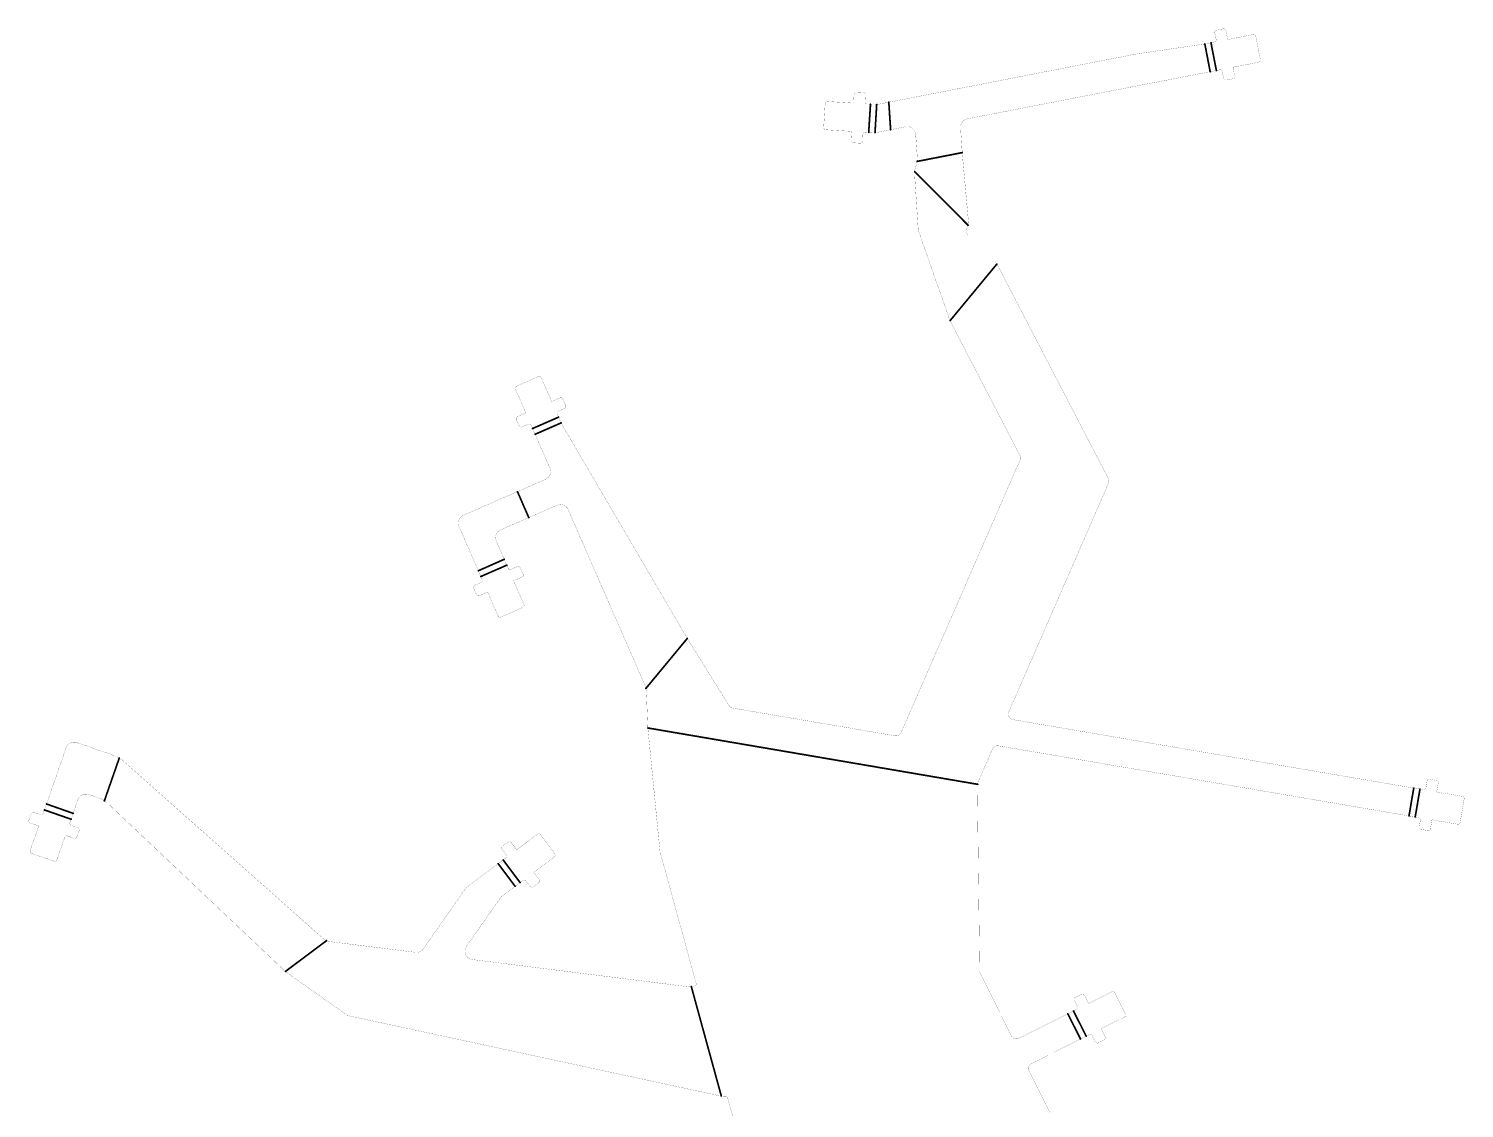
# Model space of a CAD drawing. Extents: x 325 to 617, y 86 to 372.
# Drawn here: x 325.1 to 452.1, y 276.6 to 372.1 of the extents above; entities that cross this region are included whole.
import ezdxf

# ---------------------------------------------------------------- set-up
doc = ezdxf.new("R2010")
doc.units = 0
doc.layers.add('BOTTOMOVERLAY', color=54, linetype='CONTINUOUS')
doc.layers.add('MECHANICAL1', color=6, linetype='CONTINUOUS')

msp = doc.modelspace()

# ---------------------------------------------------------------- linework, layer by layer
at = {"layer": 'BOTTOMOVERLAY', "const_width": 0.15}
for points in [[(429.68, 370.86), (430.16, 368.4)], [(429.14, 370.75), (429.61, 368.3)], [(399.4, 362.93), (399.56, 365.42)], [(399.96, 362.91), (400.11, 365.4)], [(401.18, 365.6), (401.34, 363.17)], [(403.68, 360.36), (407.68, 361.14)], [(403.48, 359.45), (408.2, 354.71)], [(406.61, 346.29), (410.73, 351.27)], [(369.67, 336.74), (371.96, 337.74)], [(369.89, 336.23), (372.19, 337.23)], [(368.33, 331.15), (369.33, 328.86)], [(364.87, 324.16), (367.16, 325.17)], [(365.09, 323.65), (367.38, 324.65)], [(379.68, 313.74), (383.35, 318.17)], [(379.87, 310.25), (409.04, 305.27)], [(331.78, 303.8), (333.1, 307.59)], [(447.2, 302.47), (447.62, 304.94)], [(447.75, 302.38), (448.17, 304.85)], [(326.66, 303.53), (329.02, 302.7)], [(326.48, 303), (328.84, 302.18)], [(367.06, 298.58), (368.56, 296.58)], [(366.62, 298.25), (368.12, 296.25)], [(347.8, 288.72), (351.45, 291.45)], [(383.71, 287.37), (386.36, 277.71)], [(417.02, 284.97), (418.14, 282.74)], [(417.52, 285.22), (418.64, 282.99)]]:
    msp.add_lwpolyline(points, dxfattribs=at)
at = {"layer": 'BOTTOMOVERLAY', "const_width": 0.075}
for points in [[(429.65, 370.86, 1), (429.72, 370.86, 1)], [(429.1, 370.75, 1), (429.17, 370.75, 1)], [(429.57, 368.3, 1), (429.65, 368.3, 1)], [(430.12, 368.4, 1), (430.2, 368.4, 1)], [(399.52, 365.42, 1), (399.59, 365.42, 1)], [(400.08, 365.4, 1), (400.15, 365.4, 1)], [(401.14, 365.6, 1), (401.22, 365.6, 1)], [(401.3, 363.17, 1), (401.38, 363.17, 1)], [(399.37, 362.93, 1), (399.44, 362.93, 1)], [(399.92, 362.91, 1), (400, 362.91, 1)], [(407.64, 361.14, 1), (407.72, 361.14, 1)], [(403.44, 359.45, 1), (403.51, 359.45, 1)], [(403.64, 360.36, 1), (403.71, 360.36, 1)], [(408.16, 354.71, 1), (408.23, 354.71, 1)], [(410.69, 351.27, 1), (410.77, 351.27, 1)], [(406.57, 346.29, 1), (406.64, 346.29, 1)], [(369.63, 336.74, 1), (369.71, 336.74, 1)], [(371.92, 337.74, 1), (372, 337.74, 1)], [(372.15, 337.23, 1), (372.23, 337.23, 1)], [(369.86, 336.23, 1), (369.93, 336.23, 1)], [(368.29, 331.15, 1), (368.36, 331.15, 1)], [(369.29, 328.86, 1), (369.36, 328.86, 1)], [(367.12, 325.17, 1), (367.2, 325.17, 1)], [(364.83, 324.16, 1), (364.91, 324.16, 1)], [(367.34, 324.65, 1), (367.42, 324.65, 1)], [(365.05, 323.65, 1), (365.13, 323.65, 1)], [(383.31, 318.17, 1), (383.39, 318.17, 1)], [(379.64, 313.74, 1), (379.72, 313.74, 1)], [(379.83, 310.25, 1), (379.91, 310.25, 1)], [(333.06, 307.59, 1), (333.14, 307.59, 1)], [(409, 305.27, 1), (409.08, 305.27, 1)], [(447.59, 304.94, 1), (447.66, 304.94, 1)], [(448.14, 304.85, 1), (448.21, 304.85, 1)], [(326.63, 303.53, 1), (326.7, 303.53, 1)], [(331.74, 303.8, 1), (331.82, 303.8, 1)], [(326.44, 303, 1), (326.52, 303, 1)], [(328.99, 302.7, 1), (329.06, 302.7, 1)], [(447.17, 302.47, 1), (447.24, 302.47, 1)], [(447.72, 302.38, 1), (447.79, 302.38, 1)], [(328.8, 302.18, 1), (328.88, 302.18, 1)], [(367.03, 298.58, 1), (367.1, 298.58, 1)], [(366.58, 298.25, 1), (366.65, 298.25, 1)], [(368.08, 296.25, 1), (368.15, 296.25, 1)], [(368.53, 296.58, 1), (368.6, 296.58, 1)], [(351.41, 291.45, 1), (351.48, 291.45, 1)], [(347.77, 288.72, 1), (347.84, 288.72, 1)], [(383.67, 287.37, 1), (383.75, 287.37, 1)], [(416.98, 284.97, 1), (417.06, 284.97, 1)], [(417.48, 285.22, 1), (417.56, 285.22, 1)], [(418.1, 282.74, 1), (418.17, 282.74, 1)], [(418.6, 282.99, 1), (418.67, 282.99, 1)], [(386.32, 277.71, 1), (386.4, 277.71, 1)]]:
    msp.add_lwpolyline(points, format="xyb", close=True, dxfattribs=at)
at = {"layer": 'MECHANICAL1', "const_width": 0.0127}
for points in [[(429.25, 370.77), (429.98, 370.92)], [(430.02, 371.74), (430.14, 371.15)], [(430.18, 371.97), (430.77, 372.09)], [(431, 371.93), (431.16, 371.14)], [(431.16, 371.14), (433.41, 371.58)], [(433.65, 371.42), (434.05, 369.36)], [(401.29, 365.62), (423.18, 369.88)], [(423.18, 369.88), (429.02, 370.73)], [(429.02, 370.73), (429.25, 370.77)], [(408.14, 364.13), (430.45, 368.46)], [(430.69, 368.3), (430.8, 367.71)], [(431.63, 368.69), (433.89, 369.13)], [(431.63, 368.69), (431.78, 367.91)], [(431.04, 367.56), (431.63, 367.67)], [(398.06, 365.52), (398.11, 366.31)], [(398.32, 366.5), (398.92, 366.47)], [(399.07, 365.65), (399.11, 366.25)], [(395.42, 363.37), (395.55, 365.47)], [(395.76, 365.66), (398.06, 365.52)], [(399.26, 365.44), (399.99, 365.4)], [(399.99, 365.4), (400.23, 365.41)], [(400.23, 365.41), (401.07, 365.58)], [(401.07, 365.58), (401.29, 365.62)], [(401.45, 363.19), (402.67, 363.43)], [(407.53, 363.34), (407.66, 361.35)], [(395.61, 363.16), (397.91, 363.02)], [(397.86, 362.22), (397.91, 363.02)], [(398.05, 362.01), (398.65, 361.97)], [(398.86, 362.16), (398.89, 362.76)], [(399.11, 362.95), (399.84, 362.9)], [(399.84, 362.9), (400.08, 362.91)], [(400.08, 362.91), (401.23, 363.15)], [(401.23, 363.15), (401.45, 363.19)], [(403.56, 362.74), (403.71, 360.58)], [(407.66, 361.35), (407.69, 360.93)], [(407.69, 360.93), (408.24, 354.88)], [(403.46, 359.26), (403.49, 359.65)], [(403.49, 359.65), (403.64, 360.15)], [(403.64, 360.15), (403.71, 360.58)], [(403.46, 359.26), (403.78, 354.37)], [(408.15, 354.54), (408.24, 354.88)], [(403.8, 354.23), (406.53, 346.46)], [(408.19, 353.87), (410.63, 351.42)], [(410.63, 351.42), (410.83, 351.13)], [(410.83, 351.13), (420.6, 332.32)], [(406.53, 346.46), (406.68, 346.11)], [(406.68, 346.11), (412.77, 334.38)], [(368.25, 340.48), (370.17, 341.33)], [(370.44, 341.22), (371.36, 339.12)], [(368.15, 340.22), (369.07, 338.11)], [(371.36, 339.12), (372.09, 339.44)], [(372.35, 339.33), (372.59, 338.78)], [(368.33, 337.79), (369.07, 338.11)], [(371.84, 338.02), (372.14, 337.34)], [(371.94, 338.28), (372.49, 338.52)], [(368.23, 337.53), (368.47, 336.98)], [(368.74, 336.88), (369.29, 337.12)], [(369.55, 337.01), (371.2, 333.23)], [(372.14, 337.34), (372.24, 337.13)], [(372.24, 337.13), (383.26, 318.33)], [(402.27, 309.85), (412.79, 333.95)], [(363.54, 329.06), (370.82, 332.25)], [(411.8, 311.68), (420.61, 331.89)], [(366.84, 327.77), (371.82, 329.95)], [(372.81, 329.57), (379.64, 313.95)], [(363.16, 328.07), (365.21, 323.38)], [(366.45, 326.79), (367.5, 324.38)], [(367.77, 324.28), (368.32, 324.52)], [(368.58, 324.41), (368.82, 323.87)], [(364.46, 322.61), (364.7, 322.06)], [(364.56, 322.87), (365.11, 323.11)], [(367.98, 323.28), (368.72, 323.6)], [(367.98, 323.28), (368.9, 321.17)], [(364.96, 321.96), (365.69, 322.28)], [(365.69, 322.28), (366.61, 320.17)], [(366.88, 320.07), (368.8, 320.91)], [(383.26, 318.33), (383.44, 318.02)], [(383.44, 318.02), (387.05, 312.23)], [(379.64, 313.95), (379.72, 313.52)], [(379.72, 313.52), (379.76, 312.78)], [(379.76, 312.78), (379.86, 310.42)], [(387.39, 312.01), (401.73, 309.56)], [(379.86, 310.42), (379.88, 310.08)], [(379.88, 310.08), (380.94, 299.31)], [(412.17, 310.99), (448.47, 304.79)], [(329.36, 308.96), (332.85, 307.74)], [(410.9, 308.67), (448.05, 302.33)], [(326.38, 302.72), (328.4, 308.5)], [(332.85, 307.74), (333.35, 307.43)], [(333.35, 307.43), (351.26, 291.52)], [(409.07, 305.44), (410.35, 308.38)], [(409.01, 305.11), (409.07, 305.44)], [(409.01, 305.11), (409.22, 288.75)], [(448.7, 304.96), (448.8, 305.55)], [(449.03, 305.71), (449.62, 305.61)], [(449.65, 304.59), (449.79, 305.38)], [(328.74, 301.89), (329.44, 303.9)], [(330.4, 304.36), (331.53, 303.97)], [(331.53, 303.97), (332.03, 303.64)], [(332.03, 303.64), (347.67, 288.83)], [(449.65, 304.59), (451.92, 304.21)], [(451.73, 301.91), (452.08, 303.98)], [(325.11, 302.11), (325.3, 302.67)], [(325.56, 302.8), (326.13, 302.6)], [(325.23, 301.85), (325.98, 301.59)], [(325.22, 299.42), (325.98, 301.59)], [(328.86, 301.64), (329.43, 301.44)], [(329.35, 300.62), (329.55, 301.19)], [(448.11, 301.51), (448.21, 302.1)], [(448.27, 301.28), (448.87, 301.18)], [(449.1, 301.34), (449.23, 302.13)], [(449.23, 302.13), (451.5, 301.74)], [(327.58, 298.59), (328.34, 300.76)], [(328.34, 300.76), (329.1, 300.5)], [(367.02, 299.8), (367.5, 300.16)], [(367.78, 300.12), (368.26, 299.48)], [(368.26, 299.48), (370.1, 300.86)], [(370.38, 300.82), (371.64, 299.14)], [(325.35, 299.16), (327.33, 298.47)], [(363.83, 296.16), (367.3, 298.76)], [(366.98, 299.52), (367.34, 299.04)], [(369.76, 297.48), (371.6, 298.86)], [(380.94, 299.31), (384.14, 287.65)], [(369.76, 297.48), (370.24, 296.84)], [(360, 290.72), (363.78, 296.11)], [(366.93, 295.36), (368.8, 296.76)], [(369.08, 296.72), (369.44, 296.24)], [(369.72, 296.2), (370.2, 296.56)], [(363.82, 290.95), (366.89, 295.32)], [(351.26, 291.52), (351.64, 291.37)], [(351.64, 291.37), (359.29, 290.41)], [(364.34, 289.77), (383.49, 287.36)], [(347.67, 288.83), (347.94, 288.61)], [(347.94, 288.61), (353.3, 284.82)], [(409.28, 288.53), (412.02, 283.03)], [(383.49, 287.36), (383.92, 287.38)], [(383.92, 287.38), (384, 287.41)], [(417.61, 286.16), (417.87, 285.62)], [(417.7, 286.43), (418.23, 286.7)], [(418.5, 286.61), (418.86, 285.89)], [(418.86, 285.89), (420.92, 286.92)], [(421.18, 286.83), (422.12, 284.95)], [(353.3, 284.82), (386.13, 277.74)], [(412.7, 282.81), (417.78, 285.35)], [(419.98, 283.66), (422.03, 284.68)], [(419.98, 283.66), (420.33, 282.94)], [(413.81, 280.57), (418.9, 283.12)], [(419.17, 283.03), (419.44, 282.49)], [(419.71, 282.4), (420.24, 282.67)], [(413.59, 279.9), (415.44, 276.2)], [(386.13, 277.74), (386.58, 277.69)], [(386.58, 277.69), (386.72, 277.69)], [(386.92, 277.54), (390.56, 264.27)]]:
    msp.add_lwpolyline(points, dxfattribs=at)
for points in [[(430.14, 371.15, -0.414214), (429.98, 370.92)], [(430.02, 371.74, -0.414214), (430.18, 371.97)], [(430.77, 372.09, -0.414214), (431, 371.93)], [(433.41, 371.58, -0.414214), (433.65, 371.42)], [(430.45, 368.46, -0.414214), (430.69, 368.3)], [(434.05, 369.36, -0.414214), (433.89, 369.13)], [(431.04, 367.56, -0.414214), (430.8, 367.71)], [(431.78, 367.91, -0.414214), (431.63, 367.67)], [(398.11, 366.31, -0.414214), (398.32, 366.5)], [(398.92, 366.47, -0.414214), (399.11, 366.25)], [(395.55, 365.47, -0.414214), (395.76, 365.66)], [(399.26, 365.44, -0.414214), (399.07, 365.65)], [(395.61, 363.16, -0.414214), (395.42, 363.37)], [(402.67, 363.43, -0.451763), (403.56, 362.74)], [(407.53, 363.34, -0.377635), (408.14, 364.13)], [(398.05, 362.01, -0.414214), (397.86, 362.22)], [(398.86, 362.16, -0.414214), (398.65, 361.97)], [(398.89, 362.76, -0.414214), (399.11, 362.95)], [(403.8, 354.23, -0.068302), (403.78, 354.37)], [(408.19, 353.87, -0.383566), (408.15, 354.54)], [(368.15, 340.22, -0.414214), (368.25, 340.48)], [(370.17, 341.33, -0.414214), (370.44, 341.22)], [(372.09, 339.44, -0.414214), (372.35, 339.33)], [(371.84, 338.02, -0.414214), (371.94, 338.28)], [(372.59, 338.78, -0.414214), (372.49, 338.52)], [(368.23, 337.53, -0.414214), (368.33, 337.79)], [(368.74, 336.88, -0.414214), (368.47, 336.98)], [(369.29, 337.12, -0.414214), (369.55, 337.01)], [(412.77, 334.38, -0.226343), (412.79, 333.95)], [(371.2, 333.23, -0.414214), (370.82, 332.25)], [(420.6, 332.32, -0.226343), (420.61, 331.89)], [(363.16, 328.07, -0.414214), (363.54, 329.06)], [(371.82, 329.95, -0.414214), (372.81, 329.57)], [(366.45, 326.79, -0.414214), (366.84, 327.77)], [(367.77, 324.28, -0.414214), (367.5, 324.38)], [(368.32, 324.52, -0.414214), (368.58, 324.41)], [(368.82, 323.87, -0.414214), (368.72, 323.6)], [(364.46, 322.61, -0.414214), (364.56, 322.87)], [(365.21, 323.38, -0.414214), (365.11, 323.11)], [(364.96, 321.96, -0.414214), (364.7, 322.06)], [(366.88, 320.07, -0.414214), (366.61, 320.17)], [(368.9, 321.17, -0.414214), (368.8, 320.91)], [(387.39, 312.01, -0.214103), (387.05, 312.23)], [(412.17, 310.99, -0.487173), (411.8, 311.68)], [(328.4, 308.5, -0.414214), (329.36, 308.96)], [(402.27, 309.85, -0.344834), (401.73, 309.56)], [(410.35, 308.38, -0.344834), (410.9, 308.67)], [(448.7, 304.96, -0.414214), (448.47, 304.79)], [(448.8, 305.55, -0.414214), (449.03, 305.71)], [(449.62, 305.61, -0.414214), (449.79, 305.38)], [(329.44, 303.9, -0.414214), (330.4, 304.36)], [(451.92, 304.21, -0.414214), (452.08, 303.98)], [(325.3, 302.67, -0.414214), (325.56, 302.8)], [(326.38, 302.72, -0.414214), (326.13, 302.6)], [(448.05, 302.33, -0.414214), (448.21, 302.1)], [(325.23, 301.85, -0.414214), (325.11, 302.11)], [(328.86, 301.64, -0.414214), (328.74, 301.89)], [(329.43, 301.44, -0.414214), (329.55, 301.19)], [(448.27, 301.28, -0.414214), (448.11, 301.51)], [(449.1, 301.34, -0.414214), (448.87, 301.18)], [(451.73, 301.91, -0.414214), (451.5, 301.74)], [(329.35, 300.62, -0.414214), (329.1, 300.5)], [(366.98, 299.52, -0.414214), (367.02, 299.8)], [(367.5, 300.16, -0.414214), (367.78, 300.12)], [(370.1, 300.86, -0.414214), (370.38, 300.82)], [(325.35, 299.16, -0.414214), (325.22, 299.42)], [(327.58, 298.59, -0.414214), (327.33, 298.47)], [(367.34, 299.04, -0.414214), (367.3, 298.76)], [(371.64, 299.14, -0.414214), (371.6, 298.86)], [(363.78, 296.11, -0.079061), (363.83, 296.16)], [(368.8, 296.76, -0.414214), (369.08, 296.72)], [(369.72, 296.2, -0.414214), (369.44, 296.24)], [(370.24, 296.84, -0.414214), (370.2, 296.56)], [(366.89, 295.32, -0.079061), (366.93, 295.36)], [(364.34, 289.77, -0.565113), (363.82, 290.95)], [(360, 290.72, -0.277863), (359.29, 290.41)], [(409.28, 288.53, -0.113065), (409.22, 288.75)], [(384.14, 287.65, -0.414214), (384, 287.41)], [(417.61, 286.16, -0.414214), (417.7, 286.43)], [(418.23, 286.7, -0.414214), (418.5, 286.61)], [(420.92, 286.92, -0.414214), (421.18, 286.83)], [(417.87, 285.62, -0.414214), (417.78, 285.35)], [(422.12, 284.95, -0.414214), (422.03, 284.68)], [(412.7, 282.81, -0.414214), (412.02, 283.03)], [(418.9, 283.12, -0.414214), (419.17, 283.03)], [(419.71, 282.4, -0.414214), (419.44, 282.49)], [(420.33, 282.94, -0.414214), (420.24, 282.67)], [(413.59, 279.9, -0.414214), (413.81, 280.57)], [(386.72, 277.69, -0.341522), (386.92, 277.54)]]:
    msp.add_lwpolyline(points, format="xyb", dxfattribs=at)
at = {"layer": 'MECHANICAL1', "const_width": 0.00635}
for points in [[(429.97, 370.92, 1), (429.98, 370.92, 1)], [(429.97, 370.92, 1), (429.98, 370.92, 1)], [(430.02, 371.74, 1), (430.02, 371.74, 1)], [(430.02, 371.74, 1), (430.02, 371.74, 1)], [(430.13, 371.15, 1), (430.14, 371.15, 1)], [(430.13, 371.15, 1), (430.14, 371.15, 1)], [(430.18, 371.97, 1), (430.18, 371.97, 1)], [(430.18, 371.97, 1), (430.18, 371.97, 1)], [(430.77, 372.09, 1), (430.77, 372.09, 1)], [(430.77, 372.09, 1), (430.77, 372.09, 1)], [(431, 371.93, 1), (431.01, 371.93, 1)], [(431, 371.93, 1), (431.01, 371.93, 1)], [(431.15, 371.14, 1), (431.16, 371.14, 1)], [(431.15, 371.14, 1), (431.16, 371.14, 1)], [(433.41, 371.58, 1), (433.42, 371.58, 1)], [(433.41, 371.58, 1), (433.42, 371.58, 1)], [(433.64, 371.42, 1), (433.65, 371.42, 1)], [(433.64, 371.42, 1), (433.65, 371.42, 1)], [(423.18, 369.88, 1), (423.18, 369.88, 1)], [(423.18, 369.88, 1), (423.18, 369.88, 1)], [(429.01, 370.73, 1), (429.02, 370.73, 1)], [(429.01, 370.73, 1), (429.02, 370.73, 1)], [(429.25, 370.77, 1), (429.26, 370.77, 1)], [(429.25, 370.77, 1), (429.26, 370.77, 1)], [(430.45, 368.46, 1), (430.46, 368.46, 1)], [(430.45, 368.46, 1), (430.46, 368.46, 1)], [(430.69, 368.3, 1), (430.69, 368.3, 1)], [(430.69, 368.3, 1), (430.69, 368.3, 1)], [(431.63, 368.69, 1), (431.64, 368.69, 1)], [(431.63, 368.69, 1), (431.64, 368.69, 1)], [(433.89, 369.13, 1), (433.89, 369.13, 1)], [(433.89, 369.13, 1), (433.89, 369.13, 1)], [(434.04, 369.36, 1), (434.05, 369.36, 1)], [(434.04, 369.36, 1), (434.05, 369.36, 1)], [(430.8, 367.71, 1), (430.81, 367.71, 1)], [(430.8, 367.71, 1), (430.81, 367.71, 1)], [(431.03, 367.56, 1), (431.04, 367.56, 1)], [(431.03, 367.56, 1), (431.04, 367.56, 1)], [(431.62, 367.67, 1), (431.63, 367.67, 1)], [(431.62, 367.67, 1), (431.63, 367.67, 1)], [(431.78, 367.91, 1), (431.79, 367.91, 1)], [(431.78, 367.91, 1), (431.79, 367.91, 1)], [(398.11, 366.31, 1), (398.11, 366.31, 1)], [(398.11, 366.31, 1), (398.11, 366.31, 1)], [(398.32, 366.5, 1), (398.32, 366.5, 1)], [(398.32, 366.5, 1), (398.32, 366.5, 1)], [(398.92, 366.47, 1), (398.92, 366.47, 1)], [(398.92, 366.47, 1), (398.92, 366.47, 1)], [(399.1, 366.25, 1), (399.11, 366.25, 1)], [(399.1, 366.25, 1), (399.11, 366.25, 1)], [(395.55, 365.47, 1), (395.56, 365.47, 1)], [(395.55, 365.47, 1), (395.56, 365.47, 1)], [(395.76, 365.66, 1), (395.77, 365.66, 1)], [(395.76, 365.66, 1), (395.77, 365.66, 1)], [(398.06, 365.52, 1), (398.06, 365.52, 1)], [(398.06, 365.52, 1), (398.06, 365.52, 1)], [(399.07, 365.65, 1), (399.07, 365.65, 1)], [(399.07, 365.65, 1), (399.07, 365.65, 1)], [(399.25, 365.44, 1), (399.26, 365.44, 1)], [(399.25, 365.44, 1), (399.26, 365.44, 1)], [(399.99, 365.4, 1), (400, 365.4, 1)], [(399.99, 365.4, 1), (400, 365.4, 1)], [(400.23, 365.41, 1), (400.24, 365.41, 1)], [(400.23, 365.41, 1), (400.24, 365.41, 1)], [(401.07, 365.58, 1), (401.08, 365.58, 1)], [(401.07, 365.58, 1), (401.08, 365.58, 1)], [(401.28, 365.62, 1), (401.29, 365.62, 1)], [(401.28, 365.62, 1), (401.29, 365.62, 1)], [(395.42, 363.37, 1), (395.43, 363.37, 1)], [(395.42, 363.37, 1), (395.43, 363.37, 1)], [(402.67, 363.43, 1), (402.68, 363.43, 1)], [(402.67, 363.43, 1), (402.68, 363.43, 1)], [(407.53, 363.34, 1), (407.54, 363.34, 1)], [(407.53, 363.34, 1), (407.54, 363.34, 1)], [(408.14, 364.13, 1), (408.14, 364.13, 1)], [(408.14, 364.13, 1), (408.14, 364.13, 1)], [(395.61, 363.16, 1), (395.62, 363.16, 1)], [(395.61, 363.16, 1), (395.62, 363.16, 1)], [(397.86, 362.22, 1), (397.86, 362.22, 1)], [(397.86, 362.22, 1), (397.86, 362.22, 1)], [(397.9, 363.02, 1), (397.91, 363.02, 1)], [(397.9, 363.02, 1), (397.91, 363.02, 1)], [(398.04, 362.01, 1), (398.05, 362.01, 1)], [(398.04, 362.01, 1), (398.05, 362.01, 1)], [(398.64, 361.97, 1), (398.65, 361.97, 1)], [(398.64, 361.97, 1), (398.65, 361.97, 1)], [(398.85, 362.16, 1), (398.86, 362.16, 1)], [(398.85, 362.16, 1), (398.86, 362.16, 1)], [(398.89, 362.76, 1), (398.9, 362.76, 1)], [(398.89, 362.76, 1), (398.9, 362.76, 1)], [(399.1, 362.95, 1), (399.11, 362.95, 1)], [(399.1, 362.95, 1), (399.11, 362.95, 1)], [(399.84, 362.9, 1), (399.85, 362.9, 1)], [(399.84, 362.9, 1), (399.85, 362.9, 1)], [(400.08, 362.91, 1), (400.09, 362.91, 1)], [(400.08, 362.91, 1), (400.09, 362.91, 1)], [(401.23, 363.15, 1), (401.24, 363.15, 1)], [(401.23, 363.15, 1), (401.24, 363.15, 1)], [(401.44, 363.19, 1), (401.45, 363.19, 1)], [(401.44, 363.19, 1), (401.45, 363.19, 1)], [(403.56, 362.74, 1), (403.57, 362.74, 1)], [(403.56, 362.74, 1), (403.57, 362.74, 1)], [(407.66, 361.35, 1), (407.67, 361.35, 1)], [(407.66, 361.35, 1), (407.67, 361.35, 1)], [(407.69, 360.93, 1), (407.7, 360.93, 1)], [(407.69, 360.93, 1), (407.7, 360.93, 1)], [(403.49, 359.65, 1), (403.49, 359.65, 1)], [(403.49, 359.65, 1), (403.49, 359.65, 1)], [(403.64, 360.15, 1), (403.65, 360.15, 1)], [(403.64, 360.15, 1), (403.65, 360.15, 1)], [(403.7, 360.58, 1), (403.71, 360.58, 1)], [(403.7, 360.58, 1), (403.71, 360.58, 1)], [(403.46, 359.26, 1), (403.46, 359.26, 1)], [(403.46, 359.26, 1), (403.46, 359.26, 1)], [(403.77, 354.37, 1), (403.78, 354.37, 1)], [(403.77, 354.37, 1), (403.78, 354.37, 1)], [(408.15, 354.54, 1), (408.16, 354.54, 1)], [(408.15, 354.54, 1), (408.16, 354.54, 1)], [(408.23, 354.88, 1), (408.24, 354.88, 1)], [(408.23, 354.88, 1), (408.24, 354.88, 1)], [(403.8, 354.23, 1), (403.81, 354.23, 1)], [(403.8, 354.23, 1), (403.81, 354.23, 1)], [(408.19, 353.87, 1), (408.19, 353.87, 1)], [(408.19, 353.87, 1), (408.19, 353.87, 1)], [(410.63, 351.42, 1), (410.63, 351.42, 1)], [(410.63, 351.42, 1), (410.63, 351.42, 1)], [(410.83, 351.13, 1), (410.84, 351.13, 1)], [(410.83, 351.13, 1), (410.84, 351.13, 1)], [(406.53, 346.46, 1), (406.53, 346.46, 1)], [(406.53, 346.46, 1), (406.53, 346.46, 1)], [(406.68, 346.11, 1), (406.68, 346.11, 1)], [(406.68, 346.11, 1), (406.68, 346.11, 1)], [(368.25, 340.48, 1), (368.25, 340.48, 1)], [(368.25, 340.48, 1), (368.25, 340.48, 1)], [(370.17, 341.33, 1), (370.18, 341.33, 1)], [(370.17, 341.33, 1), (370.18, 341.33, 1)], [(370.43, 341.22, 1), (370.44, 341.22, 1)], [(370.43, 341.22, 1), (370.44, 341.22, 1)], [(368.14, 340.22, 1), (368.15, 340.22, 1)], [(368.14, 340.22, 1), (368.15, 340.22, 1)], [(371.35, 339.12, 1), (371.36, 339.12, 1)], [(371.35, 339.12, 1), (371.36, 339.12, 1)], [(372.09, 339.44, 1), (372.09, 339.44, 1)], [(372.09, 339.44, 1), (372.09, 339.44, 1)], [(372.35, 339.33, 1), (372.36, 339.33, 1)], [(372.35, 339.33, 1), (372.36, 339.33, 1)], [(369.06, 338.11, 1), (369.07, 338.11, 1)], [(369.06, 338.11, 1), (369.07, 338.11, 1)], [(371.84, 338.02, 1), (371.84, 338.02, 1)], [(371.84, 338.02, 1), (371.84, 338.02, 1)], [(371.94, 338.28, 1), (371.95, 338.28, 1)], [(371.94, 338.28, 1), (371.95, 338.28, 1)], [(372.49, 338.52, 1), (372.49, 338.52, 1)], [(372.49, 338.52, 1), (372.49, 338.52, 1)], [(372.59, 338.78, 1), (372.6, 338.78, 1)], [(372.59, 338.78, 1), (372.6, 338.78, 1)], [(368.23, 337.53, 1), (368.23, 337.53, 1)], [(368.23, 337.53, 1), (368.23, 337.53, 1)], [(368.33, 337.79, 1), (368.34, 337.79, 1)], [(368.33, 337.79, 1), (368.34, 337.79, 1)], [(368.47, 336.98, 1), (368.48, 336.98, 1)], [(368.47, 336.98, 1), (368.48, 336.98, 1)], [(368.73, 336.88, 1), (368.74, 336.88, 1)], [(368.73, 336.88, 1), (368.74, 336.88, 1)], [(369.28, 337.12, 1), (369.29, 337.12, 1)], [(369.28, 337.12, 1), (369.29, 337.12, 1)], [(369.55, 337.01, 1), (369.55, 337.01, 1)], [(369.55, 337.01, 1), (369.55, 337.01, 1)], [(372.13, 337.34, 1), (372.14, 337.34, 1)], [(372.13, 337.34, 1), (372.14, 337.34, 1)], [(372.24, 337.13, 1), (372.24, 337.13, 1)], [(372.24, 337.13, 1), (372.24, 337.13, 1)], [(412.77, 334.38, 1), (412.77, 334.38, 1)], [(412.77, 334.38, 1), (412.77, 334.38, 1)], [(371.2, 333.23, 1), (371.21, 333.23, 1)], [(371.2, 333.23, 1), (371.21, 333.23, 1)], [(412.78, 333.95, 1), (412.79, 333.95, 1)], [(412.78, 333.95, 1), (412.79, 333.95, 1)], [(370.81, 332.25, 1), (370.82, 332.25, 1)], [(370.81, 332.25, 1), (370.82, 332.25, 1)], [(420.6, 332.32, 1), (420.6, 332.32, 1)], [(420.6, 332.32, 1), (420.6, 332.32, 1)], [(420.61, 331.89, 1), (420.62, 331.89, 1)], [(420.61, 331.89, 1), (420.62, 331.89, 1)], [(363.54, 329.06, 1), (363.55, 329.06, 1)], [(363.54, 329.06, 1), (363.55, 329.06, 1)], [(371.82, 329.95, 1), (371.82, 329.95, 1)], [(371.82, 329.95, 1), (371.82, 329.95, 1)], [(372.8, 329.57, 1), (372.81, 329.57, 1)], [(372.8, 329.57, 1), (372.81, 329.57, 1)], [(363.15, 328.07, 1), (363.16, 328.07, 1)], [(363.15, 328.07, 1), (363.16, 328.07, 1)], [(366.83, 327.77, 1), (366.84, 327.77, 1)], [(366.83, 327.77, 1), (366.84, 327.77, 1)], [(366.45, 326.79, 1), (366.45, 326.79, 1)], [(366.45, 326.79, 1), (366.45, 326.79, 1)], [(367.5, 324.38, 1), (367.51, 324.38, 1)], [(367.5, 324.38, 1), (367.51, 324.38, 1)], [(367.76, 324.28, 1), (367.77, 324.28, 1)], [(367.76, 324.28, 1), (367.77, 324.28, 1)], [(368.31, 324.52, 1), (368.32, 324.52, 1)], [(368.31, 324.52, 1), (368.32, 324.52, 1)], [(368.58, 324.41, 1), (368.58, 324.41, 1)], [(368.58, 324.41, 1), (368.58, 324.41, 1)], [(368.82, 323.87, 1), (368.82, 323.87, 1)], [(368.82, 323.87, 1), (368.82, 323.87, 1)], [(364.45, 322.61, 1), (364.46, 322.61, 1)], [(364.45, 322.61, 1), (364.46, 322.61, 1)], [(364.56, 322.87, 1), (364.56, 322.87, 1)], [(364.56, 322.87, 1), (364.56, 322.87, 1)], [(365.11, 323.11, 1), (365.11, 323.11, 1)], [(365.11, 323.11, 1), (365.11, 323.11, 1)], [(365.21, 323.38, 1), (365.21, 323.38, 1)], [(365.21, 323.38, 1), (365.21, 323.38, 1)], [(367.98, 323.28, 1), (367.99, 323.28, 1)], [(367.98, 323.28, 1), (367.99, 323.28, 1)], [(368.71, 323.6, 1), (368.72, 323.6, 1)], [(368.71, 323.6, 1), (368.72, 323.6, 1)], [(364.69, 322.06, 1), (364.7, 322.06, 1)], [(364.69, 322.06, 1), (364.7, 322.06, 1)], [(364.96, 321.96, 1), (364.96, 321.96, 1)], [(364.96, 321.96, 1), (364.96, 321.96, 1)], [(365.69, 322.28, 1), (365.7, 322.28, 1)], [(365.69, 322.28, 1), (365.7, 322.28, 1)], [(366.61, 320.17, 1), (366.62, 320.17, 1)], [(366.61, 320.17, 1), (366.62, 320.17, 1)], [(366.87, 320.07, 1), (366.88, 320.07, 1)], [(366.87, 320.07, 1), (366.88, 320.07, 1)], [(368.8, 320.91, 1), (368.8, 320.91, 1)], [(368.8, 320.91, 1), (368.8, 320.91, 1)], [(368.9, 321.17, 1), (368.91, 321.17, 1)], [(368.9, 321.17, 1), (368.91, 321.17, 1)], [(383.25, 318.33, 1), (383.26, 318.33, 1)], [(383.25, 318.33, 1), (383.26, 318.33, 1)], [(383.44, 318.02, 1), (383.44, 318.02, 1)], [(383.44, 318.02, 1), (383.44, 318.02, 1)], [(379.64, 313.95, 1), (379.64, 313.95, 1)], [(379.64, 313.95, 1), (379.64, 313.95, 1)], [(379.72, 313.52, 1), (379.73, 313.52, 1)], [(379.72, 313.52, 1), (379.73, 313.52, 1)], [(379.75, 312.78, 1), (379.76, 312.78, 1)], [(379.75, 312.78, 1), (379.76, 312.78, 1)], [(387.05, 312.23, 1), (387.05, 312.23, 1)], [(387.05, 312.23, 1), (387.05, 312.23, 1)], [(387.39, 312.01, 1), (387.39, 312.01, 1)], [(387.39, 312.01, 1), (387.39, 312.01, 1)], [(411.79, 311.68, 1), (411.8, 311.68, 1)], [(411.79, 311.68, 1), (411.8, 311.68, 1)], [(379.85, 310.42, 1), (379.86, 310.42, 1)], [(379.85, 310.42, 1), (379.86, 310.42, 1)], [(379.88, 310.08, 1), (379.89, 310.08, 1)], [(379.88, 310.08, 1), (379.89, 310.08, 1)], [(412.17, 310.99, 1), (412.17, 310.99, 1)], [(412.17, 310.99, 1), (412.17, 310.99, 1)], [(329.36, 308.96, 1), (329.36, 308.96, 1)], [(329.36, 308.96, 1), (329.36, 308.96, 1)], [(401.73, 309.56, 1), (401.73, 309.56, 1)], [(401.73, 309.56, 1), (401.73, 309.56, 1)], [(402.27, 309.85, 1), (402.27, 309.85, 1)], [(402.27, 309.85, 1), (402.27, 309.85, 1)], [(410.89, 308.67, 1), (410.9, 308.67, 1)], [(410.89, 308.67, 1), (410.9, 308.67, 1)], [(328.4, 308.5, 1), (328.41, 308.5, 1)], [(328.4, 308.5, 1), (328.41, 308.5, 1)], [(332.85, 307.74, 1), (332.86, 307.74, 1)], [(332.85, 307.74, 1), (332.86, 307.74, 1)], [(333.35, 307.43, 1), (333.36, 307.43, 1)], [(333.35, 307.43, 1), (333.36, 307.43, 1)], [(410.35, 308.38, 1), (410.36, 308.38, 1)], [(410.35, 308.38, 1), (410.36, 308.38, 1)], [(409, 305.11, 1), (409.01, 305.11, 1)], [(409, 305.11, 1), (409.01, 305.11, 1)], [(409.07, 305.44, 1), (409.08, 305.44, 1)], [(409.07, 305.44, 1), (409.08, 305.44, 1)], [(448.7, 304.96, 1), (448.7, 304.96, 1)], [(448.7, 304.96, 1), (448.7, 304.96, 1)], [(448.8, 305.55, 1), (448.8, 305.55, 1)], [(448.8, 305.55, 1), (448.8, 305.55, 1)], [(449.03, 305.71, 1), (449.03, 305.71, 1)], [(449.03, 305.71, 1), (449.03, 305.71, 1)], [(449.62, 305.61, 1), (449.63, 305.61, 1)], [(449.62, 305.61, 1), (449.63, 305.61, 1)], [(449.78, 305.38, 1), (449.79, 305.38, 1)], [(449.78, 305.38, 1), (449.79, 305.38, 1)], [(329.44, 303.9, 1), (329.45, 303.9, 1)], [(329.44, 303.9, 1), (329.45, 303.9, 1)], [(330.39, 304.36, 1), (330.4, 304.36, 1)], [(330.39, 304.36, 1), (330.4, 304.36, 1)], [(331.53, 303.97, 1), (331.53, 303.97, 1)], [(331.53, 303.97, 1), (331.53, 303.97, 1)], [(332.03, 303.64, 1), (332.03, 303.64, 1)], [(332.03, 303.64, 1), (332.03, 303.64, 1)], [(448.47, 304.79, 1), (448.47, 304.79, 1)], [(448.47, 304.79, 1), (448.47, 304.79, 1)], [(449.65, 304.59, 1), (449.66, 304.59, 1)], [(449.65, 304.59, 1), (449.66, 304.59, 1)], [(451.92, 304.21, 1), (451.92, 304.21, 1)], [(451.92, 304.21, 1), (451.92, 304.21, 1)], [(452.08, 303.98, 1), (452.09, 303.98, 1)], [(452.08, 303.98, 1), (452.09, 303.98, 1)], [(325.3, 302.67, 1), (325.31, 302.67, 1)], [(325.3, 302.67, 1), (325.31, 302.67, 1)], [(325.56, 302.8, 1), (325.56, 302.8, 1)], [(325.56, 302.8, 1), (325.56, 302.8, 1)], [(326.12, 302.6, 1), (326.13, 302.6, 1)], [(326.12, 302.6, 1), (326.13, 302.6, 1)], [(326.38, 302.72, 1), (326.38, 302.72, 1)], [(326.38, 302.72, 1), (326.38, 302.72, 1)], [(448.05, 302.33, 1), (448.05, 302.33, 1)], [(448.05, 302.33, 1), (448.05, 302.33, 1)], [(325.1, 302.11, 1), (325.11, 302.11, 1)], [(325.1, 302.11, 1), (325.11, 302.11, 1)], [(325.23, 301.85, 1), (325.23, 301.85, 1)], [(325.23, 301.85, 1), (325.23, 301.85, 1)], [(325.98, 301.59, 1), (325.99, 301.59, 1)], [(325.98, 301.59, 1), (325.99, 301.59, 1)], [(328.74, 301.89, 1), (328.74, 301.89, 1)], [(328.74, 301.89, 1), (328.74, 301.89, 1)], [(328.86, 301.64, 1), (328.87, 301.64, 1)], [(328.86, 301.64, 1), (328.87, 301.64, 1)], [(329.43, 301.44, 1), (329.43, 301.44, 1)], [(329.43, 301.44, 1), (329.43, 301.44, 1)], [(329.55, 301.19, 1), (329.56, 301.19, 1)], [(329.55, 301.19, 1), (329.56, 301.19, 1)], [(448.11, 301.51, 1), (448.11, 301.51, 1)], [(448.11, 301.51, 1), (448.11, 301.51, 1)], [(448.21, 302.1, 1), (448.22, 302.1, 1)], [(448.21, 302.1, 1), (448.22, 302.1, 1)], [(448.27, 301.28, 1), (448.28, 301.28, 1)], [(448.27, 301.28, 1), (448.28, 301.28, 1)], [(448.86, 301.18, 1), (448.87, 301.18, 1)], [(448.86, 301.18, 1), (448.87, 301.18, 1)], [(449.09, 301.34, 1), (449.1, 301.34, 1)], [(449.09, 301.34, 1), (449.1, 301.34, 1)], [(449.23, 302.13, 1), (449.23, 302.13, 1)], [(449.23, 302.13, 1), (449.23, 302.13, 1)], [(451.5, 301.74, 1), (451.5, 301.74, 1)], [(451.5, 301.74, 1), (451.5, 301.74, 1)], [(451.73, 301.91, 1), (451.73, 301.91, 1)], [(451.73, 301.91, 1), (451.73, 301.91, 1)], [(328.34, 300.76, 1), (328.35, 300.76, 1)], [(328.34, 300.76, 1), (328.35, 300.76, 1)], [(329.1, 300.5, 1), (329.1, 300.5, 1)], [(329.1, 300.5, 1), (329.1, 300.5, 1)], [(329.35, 300.62, 1), (329.36, 300.62, 1)], [(329.35, 300.62, 1), (329.36, 300.62, 1)], [(367.02, 299.8, 1), (367.03, 299.8, 1)], [(367.02, 299.8, 1), (367.03, 299.8, 1)], [(367.5, 300.16, 1), (367.51, 300.16, 1)], [(367.5, 300.16, 1), (367.51, 300.16, 1)], [(367.78, 300.12, 1), (367.79, 300.12, 1)], [(367.78, 300.12, 1), (367.79, 300.12, 1)], [(370.1, 300.86, 1), (370.11, 300.86, 1)], [(370.1, 300.86, 1), (370.11, 300.86, 1)], [(370.38, 300.82, 1), (370.39, 300.82, 1)], [(370.38, 300.82, 1), (370.39, 300.82, 1)], [(325.22, 299.42, 1), (325.23, 299.42, 1)], [(325.22, 299.42, 1), (325.23, 299.42, 1)], [(325.34, 299.16, 1), (325.35, 299.16, 1)], [(325.34, 299.16, 1), (325.35, 299.16, 1)], [(327.33, 298.47, 1), (327.33, 298.47, 1)], [(327.33, 298.47, 1), (327.33, 298.47, 1)], [(327.58, 298.59, 1), (327.59, 298.59, 1)], [(327.58, 298.59, 1), (327.59, 298.59, 1)], [(366.98, 299.52, 1), (366.99, 299.52, 1)], [(366.98, 299.52, 1), (366.99, 299.52, 1)], [(367.3, 298.76, 1), (367.31, 298.76, 1)], [(367.3, 298.76, 1), (367.31, 298.76, 1)], [(367.34, 299.04, 1), (367.35, 299.04, 1)], [(367.34, 299.04, 1), (367.35, 299.04, 1)], [(368.26, 299.48, 1), (368.27, 299.48, 1)], [(368.26, 299.48, 1), (368.27, 299.48, 1)], [(371.6, 298.86, 1), (371.61, 298.86, 1)], [(371.6, 298.86, 1), (371.61, 298.86, 1)], [(371.64, 299.14, 1), (371.65, 299.14, 1)], [(371.64, 299.14, 1), (371.65, 299.14, 1)], [(380.94, 299.31, 1), (380.95, 299.31, 1)], [(380.94, 299.31, 1), (380.95, 299.31, 1)], [(369.76, 297.48, 1), (369.77, 297.48, 1)], [(369.76, 297.48, 1), (369.77, 297.48, 1)], [(363.78, 296.11, 1), (363.79, 296.11, 1)], [(363.78, 296.11, 1), (363.79, 296.11, 1)], [(363.82, 296.16, 1), (363.83, 296.16, 1)], [(363.82, 296.16, 1), (363.83, 296.16, 1)], [(368.8, 296.76, 1), (368.81, 296.76, 1)], [(368.8, 296.76, 1), (368.81, 296.76, 1)], [(369.08, 296.72, 1), (369.09, 296.72, 1)], [(369.08, 296.72, 1), (369.09, 296.72, 1)], [(369.44, 296.24, 1), (369.45, 296.24, 1)], [(369.44, 296.24, 1), (369.45, 296.24, 1)], [(369.72, 296.2, 1), (369.73, 296.2, 1)], [(369.72, 296.2, 1), (369.73, 296.2, 1)], [(370.2, 296.56, 1), (370.21, 296.56, 1)], [(370.2, 296.56, 1), (370.21, 296.56, 1)], [(370.24, 296.84, 1), (370.25, 296.84, 1)], [(370.24, 296.84, 1), (370.25, 296.84, 1)], [(366.89, 295.32, 1), (366.89, 295.32, 1)], [(366.89, 295.32, 1), (366.89, 295.32, 1)], [(366.93, 295.36, 1), (366.94, 295.36, 1)], [(366.93, 295.36, 1), (366.94, 295.36, 1)], [(351.26, 291.52, 1), (351.26, 291.52, 1)], [(351.26, 291.52, 1), (351.26, 291.52, 1)], [(351.63, 291.37, 1), (351.64, 291.37, 1)], [(351.63, 291.37, 1), (351.64, 291.37, 1)], [(363.82, 290.95, 1), (363.83, 290.95, 1)], [(363.82, 290.95, 1), (363.83, 290.95, 1)], [(359.29, 290.41, 1), (359.3, 290.41, 1)], [(359.29, 290.41, 1), (359.3, 290.41, 1)], [(360, 290.72, 1), (360, 290.72, 1)], [(360, 290.72, 1), (360, 290.72, 1)], [(364.34, 289.77, 1), (364.35, 289.77, 1)], [(364.34, 289.77, 1), (364.35, 289.77, 1)], [(347.66, 288.83, 1), (347.67, 288.83, 1)], [(347.66, 288.83, 1), (347.67, 288.83, 1)], [(347.94, 288.61, 1), (347.94, 288.61, 1)], [(347.94, 288.61, 1), (347.94, 288.61, 1)], [(409.22, 288.75, 1), (409.23, 288.75, 1)], [(409.22, 288.75, 1), (409.23, 288.75, 1)], [(409.27, 288.53, 1), (409.28, 288.53, 1)], [(409.27, 288.53, 1), (409.28, 288.53, 1)], [(383.49, 287.36, 1), (383.5, 287.36, 1)], [(383.49, 287.36, 1), (383.5, 287.36, 1)], [(383.92, 287.38, 1), (383.93, 287.38, 1)], [(383.92, 287.38, 1), (383.93, 287.38, 1)], [(384, 287.41, 1), (384.01, 287.41, 1)], [(384, 287.41, 1), (384.01, 287.41, 1)], [(384.14, 287.65, 1), (384.15, 287.65, 1)], [(384.14, 287.65, 1), (384.15, 287.65, 1)], [(417.6, 286.16, 1), (417.61, 286.16, 1)], [(417.6, 286.16, 1), (417.61, 286.16, 1)], [(417.69, 286.43, 1), (417.7, 286.43, 1)], [(417.69, 286.43, 1), (417.7, 286.43, 1)], [(418.23, 286.7, 1), (418.24, 286.7, 1)], [(418.23, 286.7, 1), (418.24, 286.7, 1)], [(418.5, 286.61, 1), (418.5, 286.61, 1)], [(418.5, 286.61, 1), (418.5, 286.61, 1)], [(418.86, 285.89, 1), (418.86, 285.89, 1)], [(418.86, 285.89, 1), (418.86, 285.89, 1)], [(420.91, 286.92, 1), (420.92, 286.92, 1)], [(420.91, 286.92, 1), (420.92, 286.92, 1)], [(421.18, 286.83, 1), (421.19, 286.83, 1)], [(421.18, 286.83, 1), (421.19, 286.83, 1)], [(353.29, 284.82, 1), (353.3, 284.82, 1)], [(353.29, 284.82, 1), (353.3, 284.82, 1)], [(417.78, 285.35, 1), (417.79, 285.35, 1)], [(417.78, 285.35, 1), (417.79, 285.35, 1)], [(417.87, 285.62, 1), (417.88, 285.62, 1)], [(417.87, 285.62, 1), (417.88, 285.62, 1)], [(422.03, 284.68, 1), (422.04, 284.68, 1)], [(422.03, 284.68, 1), (422.04, 284.68, 1)], [(422.12, 284.95, 1), (422.13, 284.95, 1)], [(422.12, 284.95, 1), (422.13, 284.95, 1)], [(419.97, 283.66, 1), (419.98, 283.66, 1)], [(419.97, 283.66, 1), (419.98, 283.66, 1)], [(412.02, 283.03, 1), (412.03, 283.03, 1)], [(412.02, 283.03, 1), (412.03, 283.03, 1)], [(412.69, 282.81, 1), (412.7, 282.81, 1)], [(412.69, 282.81, 1), (412.7, 282.81, 1)], [(418.9, 283.12, 1), (418.91, 283.12, 1)], [(418.9, 283.12, 1), (418.91, 283.12, 1)], [(419.17, 283.03, 1), (419.17, 283.03, 1)], [(419.17, 283.03, 1), (419.17, 283.03, 1)], [(419.44, 282.49, 1), (419.44, 282.49, 1)], [(419.44, 282.49, 1), (419.44, 282.49, 1)], [(419.7, 282.4, 1), (419.71, 282.4, 1)], [(419.7, 282.4, 1), (419.71, 282.4, 1)], [(420.24, 282.67, 1), (420.25, 282.67, 1)], [(420.24, 282.67, 1), (420.25, 282.67, 1)], [(420.33, 282.94, 1), (420.34, 282.94, 1)], [(420.33, 282.94, 1), (420.34, 282.94, 1)], [(413.59, 279.9, 1), (413.59, 279.9, 1)], [(413.59, 279.9, 1), (413.59, 279.9, 1)], [(413.81, 280.57, 1), (413.82, 280.57, 1)], [(413.81, 280.57, 1), (413.82, 280.57, 1)], [(386.13, 277.74, 1), (386.14, 277.74, 1)], [(386.13, 277.74, 1), (386.14, 277.74, 1)], [(386.58, 277.69, 1), (386.59, 277.69, 1)], [(386.58, 277.69, 1), (386.59, 277.69, 1)], [(386.72, 277.69, 1), (386.72, 277.69, 1)], [(386.72, 277.69, 1), (386.72, 277.69, 1)], [(386.91, 277.54, 1), (386.92, 277.54, 1)], [(386.91, 277.54, 1), (386.92, 277.54, 1)]]:
    msp.add_lwpolyline(points, format="xyb", close=True, dxfattribs=at)

doc.saveas('drawing.dxf')
